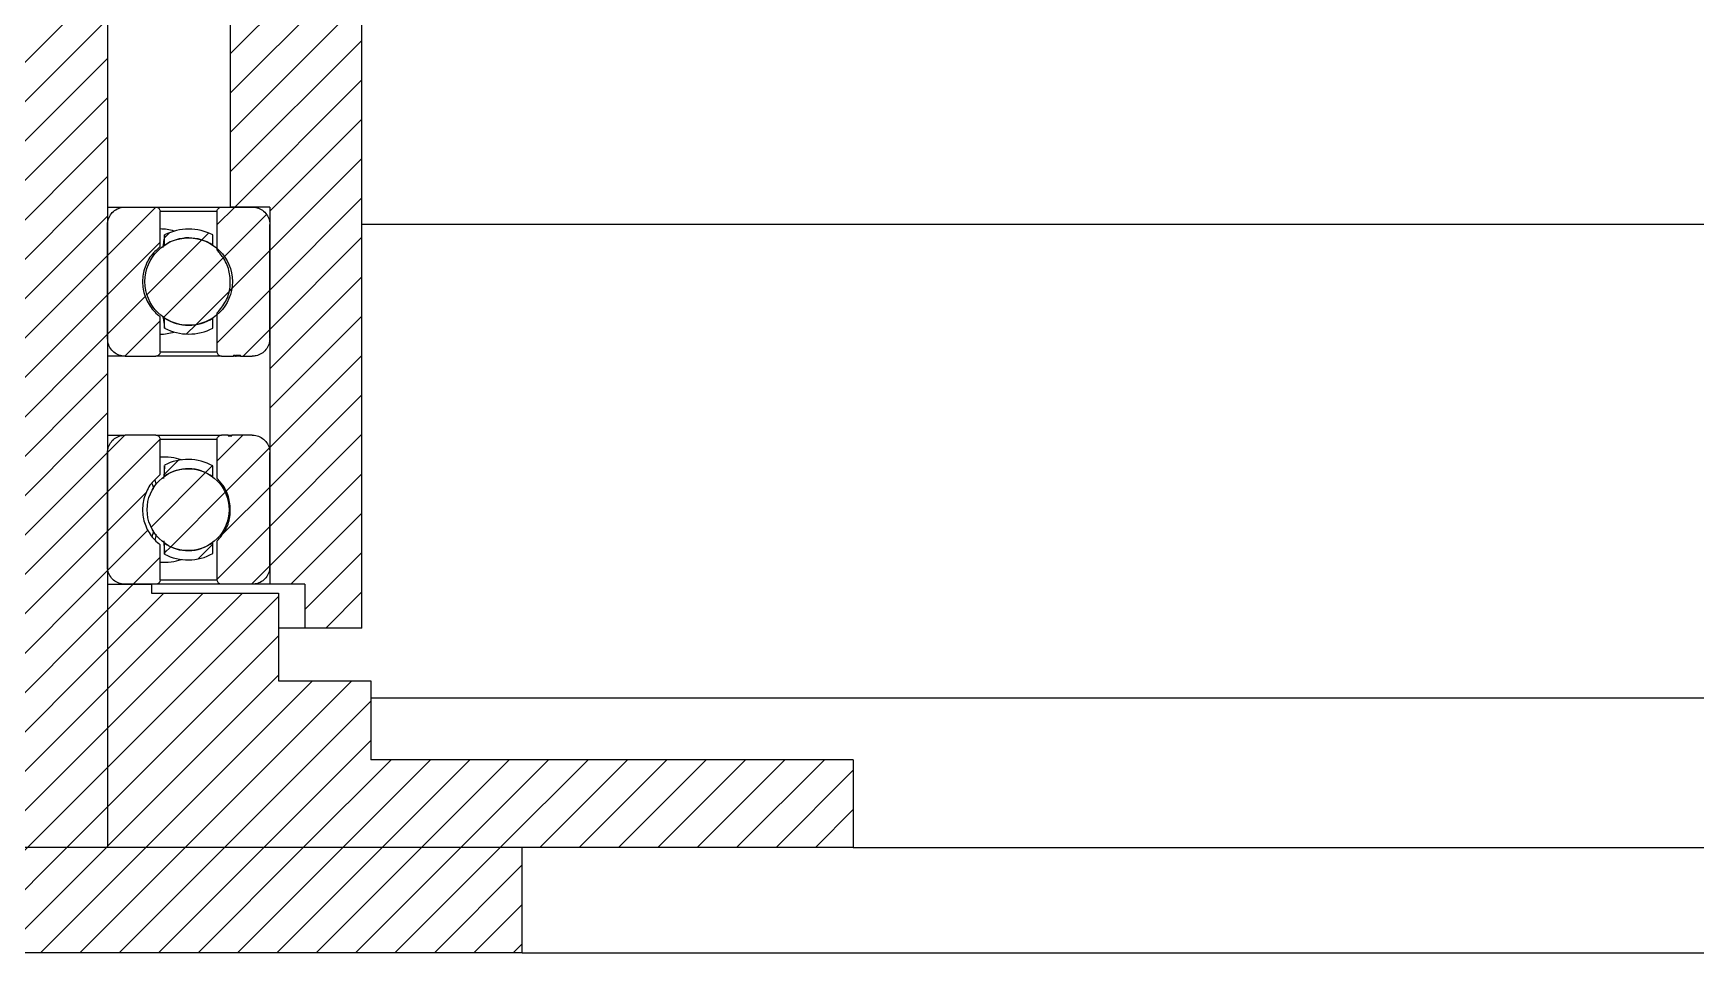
# Model space of a CAD drawing. Header units: millimetres. Extents: x -816 to 2660, y 734 to 4049.
# Drawn here: x 983.3 to 1172.7, y 3521 to 3625.8 of the extents above; entities that cross this region are included whole.
import ezdxf

# ---------------------------------------------------------------- set-up
doc = ezdxf.new("R2010")
doc.units = ezdxf.units.MM

msp = doc.modelspace()

# ---------------------------------------------------------------- hatches: boundary and pattern name
at = {"linetype": 'Continuous', "lineweight": 18}
h = msp.add_hatch(dxfattribs=at)
h.set_pattern_fill('ANSI31', style=0)
h.paths.add_polyline_path([(956.72, 3533), (991.72, 3533), (991.72, 3709), (982.22, 3709), (982.22, 3669), (966.22, 3669), (966.22, 3709), (956.72, 3709)], flags=0)
h = msp.add_hatch(dxfattribs=at)
h.set_pattern_fill('ANSI31', style=0)
h.paths.add_polyline_path([(1005.72, 3606), (1010.22, 3606), (1010.22, 3563), (1014.22, 3563), (1014.22, 3558), (1020.72, 3558), (1020.72, 3628), (1017.72, 3628), (1017.72, 3678), (1010.22, 3678), (1010.22, 3635), (1005.72, 3635)], flags=0)
h = msp.add_hatch(dxfattribs=at)
h.set_pattern_fill('ANSI31', style=0)
edge = h.paths.add_edge_path(flags=0)
edge.add_line((991.72, 3604), (991.72, 3591))
edge.add_spline(control_points=[(991.72, 3591), (991.72, 3590.75), (991.77, 3590.5), (991.86, 3590.27), (991.94, 3590.06), (992.06, 3589.86), (992.2, 3589.69), (992.35, 3589.52), (992.52, 3589.38), (992.72, 3589.27), (992.91, 3589.15), (993.13, 3589.07), (993.35, 3589.03), (993.47, 3589.01), (993.6, 3589), (993.72, 3589)], knot_values=[0, 0, 0, 0, 0.000738, 0.000738, 0.000738, 0.001407, 0.001407, 0.001407, 0.002077, 0.002077, 0.002077, 0.002746, 0.002746, 0.002746, 0.003119, 0.003119, 0.003119, 0.003119], weights=[1, 1, 1, 1, 1, 1, 1, 1, 1, 1, 1, 1, 1, 1, 1, 1], degree=3, periodic=0)
edge.add_line((993.72, 3589), (997.22, 3589))
edge.add_spline(control_points=[(997.22, 3589), (997.27, 3589), (997.31, 3589), (997.35, 3589.01), (997.41, 3589.03), (997.46, 3589.05), (997.51, 3589.09), (997.55, 3589.12), (997.59, 3589.16), (997.63, 3589.2), (997.66, 3589.25), (997.68, 3589.3), (997.7, 3589.35), (997.71, 3589.4), (997.72, 3589.45), (997.72, 3589.5)], knot_values=[0.000813, 0.000813, 0.000813, 0.000813, 0.00095, 0.00095, 0.00095, 0.001119, 0.001119, 0.001119, 0.001289, 0.001289, 0.001289, 0.001458, 0.001458, 0.001458, 0.001602, 0.001602, 0.001602, 0.001602], weights=[1, 1, 1, 1, 1, 1, 1, 1, 1, 1, 1, 1, 1, 1, 1, 1], degree=3, periodic=0)
edge.add_line((997.72, 3589.5), (997.72, 3593.5))
edge.add_spline(control_points=[(997.72, 3593.5), (997.5, 3593.66), (997.29, 3593.85), (997.09, 3594.05), (996.71, 3594.46), (996.39, 3594.94), (996.16, 3595.45), (995.93, 3595.96), (995.79, 3596.52), (995.74, 3597.07), (995.69, 3597.63), (995.74, 3598.2), (995.88, 3598.75), (996.02, 3599.29), (996.25, 3599.81), (996.57, 3600.28), (996.88, 3600.74), (997.27, 3601.16), (997.72, 3601.5)], knot_values=[0, 0, 0, 0, 0.000838, 0.000838, 0.000838, 0.002535, 0.002535, 0.002535, 0.004232, 0.004232, 0.004232, 0.00593, 0.00593, 0.00593, 0.007627, 0.007627, 0.007627, 0.009323, 0.009323, 0.009323, 0.009323], weights=[1, 1, 1, 1, 1, 1, 1, 1, 1, 1, 1, 1, 1, 1, 1, 1, 1, 1, 1], degree=3, periodic=0)
edge.add_line((997.72, 3601.5), (997.72, 3605.5))
edge.add_spline(control_points=[(997.72, 3605.5), (997.72, 3605.52), (997.72, 3605.55), (997.71, 3605.57), (997.71, 3605.63), (997.69, 3605.68), (997.66, 3605.73), (997.63, 3605.78), (997.6, 3605.83), (997.56, 3605.86), (997.52, 3605.9), (997.47, 3605.93), (997.42, 3605.96), (997.37, 3605.98), (997.31, 3605.99), (997.25, 3605.99), (997.24, 3606), (997.23, 3606), (997.22, 3606)], knot_values=[0.000025, 0.000025, 0.000025, 0.000025, 0.000103, 0.000103, 0.000103, 0.000272, 0.000272, 0.000272, 0.000442, 0.000442, 0.000442, 0.000611, 0.000611, 0.000611, 0.00078, 0.00078, 0.00078, 0.000813, 0.000813, 0.000813, 0.000813], weights=[1, 1, 1, 1, 1, 1, 1, 1, 1, 1, 1, 1, 1, 1, 1, 1, 1, 1, 1], degree=3, periodic=0)
edge.add_line((997.22, 3606), (993.72, 3606))
edge.add_spline(control_points=[(993.72, 3606), (993.57, 3606), (993.42, 3605.98), (993.28, 3605.95), (993.06, 3605.9), (992.85, 3605.81), (992.66, 3605.69), (992.47, 3605.57), (992.3, 3605.42), (992.16, 3605.25), (992.02, 3605.07), (991.91, 3604.87), (991.83, 3604.66), (991.76, 3604.45), (991.72, 3604.22), (991.72, 3604)], knot_values=[0.002307, 0.002307, 0.002307, 0.002307, 0.002746, 0.002746, 0.002746, 0.003416, 0.003416, 0.003416, 0.004085, 0.004085, 0.004085, 0.004755, 0.004755, 0.004755, 0.005424, 0.005424, 0.005424, 0.005424], weights=[1, 1, 1, 1, 1, 1, 1, 1, 1, 1, 1, 1, 1, 1, 1, 1], degree=3, periodic=0)
h = msp.add_hatch(dxfattribs=at)
h.set_pattern_fill('ANSI31', style=0)
edge = h.paths.add_edge_path(flags=0)
edge.add_spline(control_points=[(1004.72, 3606), (1004.68, 3606), (1004.63, 3605.99), (1004.59, 3605.98), (1004.53, 3605.96), (1004.48, 3605.94), (1004.43, 3605.91), (1004.39, 3605.87), (1004.35, 3605.83), (1004.31, 3605.79), (1004.28, 3605.74), (1004.26, 3605.69), (1004.24, 3605.64), (1004.23, 3605.59), (1004.22, 3605.54), (1004.22, 3605.5)], knot_values=[0.000813, 0.000813, 0.000813, 0.000813, 0.00095, 0.00095, 0.00095, 0.001119, 0.001119, 0.001119, 0.001289, 0.001289, 0.001289, 0.001458, 0.001458, 0.001458, 0.001602, 0.001602, 0.001602, 0.001602], weights=[1, 1, 1, 1, 1, 1, 1, 1, 1, 1, 1, 1, 1, 1, 1, 1], degree=3, periodic=0)
edge.add_line((1004.22, 3605.5), (1004.22, 3601.07))
edge.add_spline(control_points=[(1004.22, 3601.07), (1004.51, 3600.79), (1004.76, 3600.47), (1004.97, 3600.13), (1005.27, 3599.65), (1005.48, 3599.12), (1005.6, 3598.57), (1005.72, 3598.02), (1005.75, 3597.45), (1005.68, 3596.89), (1005.62, 3596.34), (1005.45, 3595.79), (1005.2, 3595.28), (1004.96, 3594.78), (1004.62, 3594.32), (1004.22, 3593.93)], knot_values=[0, 0, 0, 0, 0.001204, 0.001204, 0.001204, 0.002895, 0.002895, 0.002895, 0.004586, 0.004586, 0.004586, 0.006276, 0.006276, 0.006276, 0.007967, 0.007967, 0.007967, 0.007967], weights=[1, 1, 1, 1, 1, 1, 1, 1, 1, 1, 1, 1, 1, 1, 1, 1], degree=3, periodic=0)
edge.add_line((1004.22, 3593.93), (1004.22, 3589.5))
edge.add_spline(control_points=[(1004.22, 3589.5), (1004.22, 3589.47), (1004.22, 3589.44), (1004.23, 3589.42), (1004.24, 3589.36), (1004.25, 3589.31), (1004.28, 3589.26), (1004.31, 3589.21), (1004.34, 3589.16), (1004.38, 3589.13), (1004.42, 3589.09), (1004.47, 3589.06), (1004.52, 3589.04), (1004.58, 3589.01), (1004.63, 3589), (1004.69, 3589), (1004.7, 3589), (1004.71, 3589), (1004.72, 3589)], knot_values=[0.000025, 0.000025, 0.000025, 0.000025, 0.000103, 0.000103, 0.000103, 0.000272, 0.000272, 0.000272, 0.000442, 0.000442, 0.000442, 0.000611, 0.000611, 0.000611, 0.00078, 0.00078, 0.00078, 0.000813, 0.000813, 0.000813, 0.000813], weights=[1, 1, 1, 1, 1, 1, 1, 1, 1, 1, 1, 1, 1, 1, 1, 1, 1, 1, 1], degree=3, periodic=0)
edge.add_line((1004.72, 3589), (1006.1, 3589))
edge.add_line((1006.1, 3589), (1006.1, 3589.1))
edge.add_line((1006.1, 3589.1), (1006.3, 3589.1))
edge.add_line((1006.3, 3589.1), (1006.3, 3589))
edge.add_line((1006.3, 3589), (1006.4, 3589))
edge.add_line((1006.4, 3589), (1006.4, 3589.1))
edge.add_line((1006.4, 3589.1), (1006.87, 3589.1))
edge.add_line((1006.87, 3589.1), (1006.87, 3589))
edge.add_line((1006.87, 3589), (1008.22, 3589))
edge.add_spline(control_points=[(1008.22, 3589), (1008.37, 3589), (1008.52, 3589.01), (1008.66, 3589.04), (1008.88, 3589.09), (1009.09, 3589.18), (1009.28, 3589.3), (1009.47, 3589.42), (1009.64, 3589.57), (1009.78, 3589.75), (1009.92, 3589.92), (1010.03, 3590.12), (1010.11, 3590.33), (1010.18, 3590.55), (1010.22, 3590.77), (1010.22, 3591)], knot_values=[0.003165, 0.003165, 0.003165, 0.003165, 0.003612, 0.003612, 0.003612, 0.004292, 0.004292, 0.004292, 0.004973, 0.004973, 0.004973, 0.005653, 0.005653, 0.005653, 0.006333, 0.006333, 0.006333, 0.006333], weights=[1, 1, 1, 1, 1, 1, 1, 1, 1, 1, 1, 1, 1, 1, 1, 1], degree=3, periodic=0)
edge.add_line((1010.22, 3591), (1010.22, 3604))
edge.add_spline(control_points=[(1010.22, 3604), (1010.22, 3604.07), (1010.22, 3604.14), (1010.21, 3604.21), (1010.19, 3604.43), (1010.12, 3604.65), (1010.03, 3604.85), (1009.93, 3605.05), (1009.8, 3605.24), (1009.64, 3605.4), (1009.48, 3605.56), (1009.3, 3605.7), (1009.1, 3605.79), (1008.9, 3605.89), (1008.67, 3605.96), (1008.45, 3605.98), (1008.38, 3605.99), (1008.3, 3606), (1008.22, 3606)], knot_values=[0, 0, 0, 0, 0.000211, 0.000211, 0.000211, 0.000891, 0.000891, 0.000891, 0.001571, 0.001571, 0.001571, 0.002252, 0.002252, 0.002252, 0.002932, 0.002932, 0.002932, 0.003165, 0.003165, 0.003165, 0.003165], weights=[1, 1, 1, 1, 1, 1, 1, 1, 1, 1, 1, 1, 1, 1, 1, 1, 1, 1, 1], degree=3, periodic=0)
edge.add_line((1008.22, 3606), (1004.72, 3606))
h = msp.add_hatch(dxfattribs=at)
h.set_pattern_fill('ANSI31', style=0)
edge = h.paths.add_edge_path(flags=0)
edge.add_arc((1000.97, 3597.5), 4.98, 0, 360)
h = msp.add_hatch(dxfattribs=at)
h.set_pattern_fill('ANSI31', style=0)
edge = h.paths.add_edge_path(flags=0)
edge.add_line((998.22, 3602.81), (998.22, 3601.65))
edge.add_arc((1000.97, 3597.5), 4.98, 56.4329, 123.466, ccw=False)
edge.add_line((1003.72, 3601.65), (1003.72, 3602.81))
edge.add_arc((1000.97, 3597.5), 5.98, 62.5998, 117.3213)
h = msp.add_hatch(dxfattribs=at)
h.set_pattern_fill('ANSI31', style=0)
edge = h.paths.add_edge_path(flags=0)
edge.add_line((1003.72, 3592.18), (1003.72, 3593.35))
edge.add_arc((1000.97, 3597.5), 4.98, 236.534, 303.5671, ccw=False)
edge.add_line((998.22, 3593.34), (998.22, 3592.18))
edge.add_arc((1000.97, 3597.5), 5.98, 242.6787, 297.4002)
h = msp.add_hatch(dxfattribs=at)
h.set_pattern_fill('ANSI31', style=0)
edge = h.paths.add_edge_path(flags=0)
edge.add_line((991.72, 3578), (991.72, 3565))
edge.add_spline(control_points=[(991.72, 3565), (991.72, 3564.93), (991.72, 3564.86), (991.73, 3564.79), (991.76, 3564.56), (991.82, 3564.34), (991.91, 3564.14), (992.01, 3563.94), (992.14, 3563.75), (992.3, 3563.59), (992.46, 3563.43), (992.64, 3563.3), (992.84, 3563.2), (993.05, 3563.1), (993.27, 3563.04), (993.49, 3563.01), (993.57, 3563), (993.64, 3563), (993.72, 3563)], knot_values=[0, 0, 0, 0, 0.000211, 0.000211, 0.000211, 0.000891, 0.000891, 0.000891, 0.001571, 0.001571, 0.001571, 0.002252, 0.002252, 0.002252, 0.002932, 0.002932, 0.002932, 0.003165, 0.003165, 0.003165, 0.003165], weights=[1, 1, 1, 1, 1, 1, 1, 1, 1, 1, 1, 1, 1, 1, 1, 1, 1, 1, 1], degree=3, periodic=0)
edge.add_line((993.72, 3563), (997.22, 3563))
edge.add_spline(control_points=[(997.22, 3563), (997.27, 3563), (997.31, 3563), (997.35, 3563.01), (997.41, 3563.03), (997.46, 3563.05), (997.51, 3563.09), (997.55, 3563.12), (997.59, 3563.16), (997.63, 3563.2), (997.66, 3563.25), (997.68, 3563.3), (997.7, 3563.35), (997.71, 3563.4), (997.72, 3563.45), (997.72, 3563.5)], knot_values=[0.000813, 0.000813, 0.000813, 0.000813, 0.00095, 0.00095, 0.00095, 0.001119, 0.001119, 0.001119, 0.001289, 0.001289, 0.001289, 0.001458, 0.001458, 0.001458, 0.001602, 0.001602, 0.001602, 0.001602], weights=[1, 1, 1, 1, 1, 1, 1, 1, 1, 1, 1, 1, 1, 1, 1, 1], degree=3, periodic=0)
edge.add_line((997.72, 3563.5), (997.72, 3567.5))
edge.add_spline(control_points=[(997.72, 3567.5), (997.5, 3567.66), (997.29, 3567.85), (997.09, 3568.05), (996.71, 3568.46), (996.39, 3568.94), (996.16, 3569.45), (995.93, 3569.96), (995.79, 3570.52), (995.74, 3571.07), (995.69, 3571.63), (995.74, 3572.2), (995.88, 3572.75), (996.02, 3573.29), (996.25, 3573.81), (996.57, 3574.28), (996.88, 3574.74), (997.27, 3575.16), (997.72, 3575.5)], knot_values=[0, 0, 0, 0, 0.000838, 0.000838, 0.000838, 0.002535, 0.002535, 0.002535, 0.004232, 0.004232, 0.004232, 0.00593, 0.00593, 0.00593, 0.007627, 0.007627, 0.007627, 0.009323, 0.009323, 0.009323, 0.009323], weights=[1, 1, 1, 1, 1, 1, 1, 1, 1, 1, 1, 1, 1, 1, 1, 1, 1, 1, 1], degree=3, periodic=0)
edge.add_line((997.72, 3575.5), (997.72, 3579.5))
edge.add_spline(control_points=[(997.72, 3579.5), (997.72, 3579.52), (997.72, 3579.55), (997.71, 3579.57), (997.71, 3579.63), (997.69, 3579.68), (997.66, 3579.73), (997.63, 3579.78), (997.6, 3579.83), (997.56, 3579.86), (997.52, 3579.9), (997.47, 3579.93), (997.42, 3579.96), (997.37, 3579.98), (997.31, 3579.99), (997.25, 3579.99), (997.24, 3580), (997.23, 3580), (997.22, 3580)], knot_values=[0.000025, 0.000025, 0.000025, 0.000025, 0.000103, 0.000103, 0.000103, 0.000272, 0.000272, 0.000272, 0.000442, 0.000442, 0.000442, 0.000611, 0.000611, 0.000611, 0.00078, 0.00078, 0.00078, 0.000813, 0.000813, 0.000813, 0.000813], weights=[1, 1, 1, 1, 1, 1, 1, 1, 1, 1, 1, 1, 1, 1, 1, 1, 1, 1, 1], degree=3, periodic=0)
edge.add_line((997.22, 3580), (993.72, 3580))
edge.add_spline(control_points=[(993.72, 3580), (993.57, 3580), (993.42, 3579.98), (993.28, 3579.95), (993.06, 3579.9), (992.85, 3579.81), (992.66, 3579.69), (992.47, 3579.57), (992.3, 3579.42), (992.16, 3579.25), (992.02, 3579.07), (991.91, 3578.87), (991.83, 3578.66), (991.76, 3578.45), (991.72, 3578.22), (991.72, 3578)], knot_values=[0.003165, 0.003165, 0.003165, 0.003165, 0.003612, 0.003612, 0.003612, 0.004292, 0.004292, 0.004292, 0.004973, 0.004973, 0.004973, 0.005653, 0.005653, 0.005653, 0.006333, 0.006333, 0.006333, 0.006333], weights=[1, 1, 1, 1, 1, 1, 1, 1, 1, 1, 1, 1, 1, 1, 1, 1], degree=3, periodic=0)
h = msp.add_hatch(dxfattribs=at)
h.set_pattern_fill('ANSI31', style=0)
edge = h.paths.add_edge_path(flags=0)
edge.add_spline(control_points=[(1004.22, 3563.5), (1004.22, 3563.47), (1004.22, 3563.44), (1004.23, 3563.42), (1004.24, 3563.36), (1004.25, 3563.31), (1004.28, 3563.26), (1004.31, 3563.21), (1004.34, 3563.16), (1004.38, 3563.13), (1004.42, 3563.09), (1004.47, 3563.06), (1004.52, 3563.04), (1004.58, 3563.01), (1004.63, 3563), (1004.69, 3563), (1004.7, 3563), (1004.71, 3563), (1004.72, 3563)], knot_values=[0.000025, 0.000025, 0.000025, 0.000025, 0.000103, 0.000103, 0.000103, 0.000272, 0.000272, 0.000272, 0.000442, 0.000442, 0.000442, 0.000611, 0.000611, 0.000611, 0.00078, 0.00078, 0.00078, 0.000813, 0.000813, 0.000813, 0.000813], weights=[1, 1, 1, 1, 1, 1, 1, 1, 1, 1, 1, 1, 1, 1, 1, 1, 1, 1, 1], degree=3, periodic=0)
edge.add_line((1004.72, 3563), (1008.22, 3563))
edge.add_spline(control_points=[(1008.22, 3563), (1008.37, 3563), (1008.52, 3563.01), (1008.66, 3563.04), (1008.88, 3563.09), (1009.09, 3563.18), (1009.28, 3563.3), (1009.47, 3563.42), (1009.64, 3563.57), (1009.78, 3563.75), (1009.92, 3563.92), (1010.03, 3564.12), (1010.11, 3564.33), (1010.18, 3564.55), (1010.22, 3564.77), (1010.22, 3565)], knot_values=[0.003165, 0.003165, 0.003165, 0.003165, 0.003612, 0.003612, 0.003612, 0.004292, 0.004292, 0.004292, 0.004973, 0.004973, 0.004973, 0.005653, 0.005653, 0.005653, 0.006333, 0.006333, 0.006333, 0.006333], weights=[1, 1, 1, 1, 1, 1, 1, 1, 1, 1, 1, 1, 1, 1, 1, 1], degree=3, periodic=0)
edge.add_line((1010.22, 3565), (1010.22, 3578))
edge.add_spline(control_points=[(1010.22, 3578), (1010.22, 3578.07), (1010.22, 3578.14), (1010.21, 3578.21), (1010.19, 3578.43), (1010.12, 3578.65), (1010.03, 3578.85), (1009.93, 3579.05), (1009.8, 3579.24), (1009.64, 3579.4), (1009.48, 3579.56), (1009.3, 3579.7), (1009.1, 3579.79), (1008.9, 3579.89), (1008.67, 3579.96), (1008.45, 3579.98), (1008.38, 3579.99), (1008.3, 3580), (1008.22, 3580)], knot_values=[0, 0, 0, 0, 0.000211, 0.000211, 0.000211, 0.000891, 0.000891, 0.000891, 0.001571, 0.001571, 0.001571, 0.002252, 0.002252, 0.002252, 0.002932, 0.002932, 0.002932, 0.003165, 0.003165, 0.003165, 0.003165], weights=[1, 1, 1, 1, 1, 1, 1, 1, 1, 1, 1, 1, 1, 1, 1, 1, 1, 1, 1], degree=3, periodic=0)
edge.add_line((1008.22, 3580), (1005.88, 3580))
edge.add_line((1005.88, 3580), (1005.88, 3579.9))
edge.add_line((1005.88, 3579.9), (1005.47, 3579.9))
edge.add_line((1005.47, 3579.9), (1005.47, 3580))
edge.add_line((1005.47, 3580), (1004.72, 3580))
edge.add_spline(control_points=[(1004.72, 3580), (1004.68, 3580), (1004.63, 3579.99), (1004.59, 3579.98), (1004.53, 3579.96), (1004.48, 3579.94), (1004.43, 3579.91), (1004.39, 3579.87), (1004.35, 3579.83), (1004.31, 3579.79), (1004.28, 3579.74), (1004.26, 3579.69), (1004.24, 3579.64), (1004.23, 3579.59), (1004.22, 3579.54), (1004.22, 3579.5)], knot_values=[0.000813, 0.000813, 0.000813, 0.000813, 0.00095, 0.00095, 0.00095, 0.001119, 0.001119, 0.001119, 0.001289, 0.001289, 0.001289, 0.001458, 0.001458, 0.001458, 0.001602, 0.001602, 0.001602, 0.001602], weights=[1, 1, 1, 1, 1, 1, 1, 1, 1, 1, 1, 1, 1, 1, 1, 1], degree=3, periodic=0)
edge.add_line((1004.22, 3579.5), (1004.22, 3575.07))
edge.add_spline(control_points=[(1004.22, 3575.07), (1004.51, 3574.79), (1004.76, 3574.47), (1004.97, 3574.13), (1005.27, 3573.65), (1005.48, 3573.12), (1005.6, 3572.57), (1005.72, 3572.02), (1005.75, 3571.45), (1005.68, 3570.89), (1005.62, 3570.34), (1005.45, 3569.79), (1005.2, 3569.28), (1004.96, 3568.78), (1004.62, 3568.32), (1004.22, 3567.93)], knot_values=[0, 0, 0, 0, 0.001204, 0.001204, 0.001204, 0.002895, 0.002895, 0.002895, 0.004586, 0.004586, 0.004586, 0.006276, 0.006276, 0.006276, 0.007967, 0.007967, 0.007967, 0.007967], weights=[1, 1, 1, 1, 1, 1, 1, 1, 1, 1, 1, 1, 1, 1, 1, 1], degree=3, periodic=0)
edge.add_line((1004.22, 3567.93), (1004.22, 3563.5))
h = msp.add_hatch(dxfattribs=at)
h.set_pattern_fill('ANSI31', style=0)
edge = h.paths.add_edge_path(flags=0)
edge.add_arc((1000.91, 3571.5), 4.67, 0, 360)
h = msp.add_hatch(dxfattribs=at)
h.set_pattern_fill('ANSI31', style=0)
edge = h.paths.add_edge_path(flags=0)
edge.add_line((998.22, 3576.55), (998.22, 3575.31))
edge.add_arc((1000.91, 3571.5), 4.67, 53.0289, 125.168, ccw=False)
edge.add_line((1003.72, 3575.23), (1003.72, 3576.49))
edge.add_arc((1000.91, 3571.5), 5.73, 60.6342, 118.0111)
h = msp.add_hatch(dxfattribs=at)
h.set_pattern_fill('ANSI31', style=0)
edge = h.paths.add_edge_path(flags=0)
edge.add_line((1003.72, 3566.5), (1003.72, 3567.76))
edge.add_arc((1000.91, 3571.5), 4.67, 234.832, 306.9711, ccw=False)
edge.add_line((998.22, 3567.68), (998.22, 3566.44))
edge.add_arc((1000.91, 3571.5), 5.73, 241.9889, 299.3658)
h = msp.add_hatch(dxfattribs=at)
h.set_pattern_fill('ANSI31', style=0)
h.paths.add_polyline_path([(1076.72, 3533), (1076.72, 3543), (1021.72, 3543), (1021.72, 3552), (1011.22, 3552), (1011.22, 3562), (996.72, 3562), (996.72, 3563), (991.72, 3563), (991.72, 3533)], flags=0)
h = msp.add_hatch(dxfattribs=at)
h.set_pattern_fill('ANSI31', style=0)
h.paths.add_polyline_path([(909.46, 3521), (1038.98, 3521), (1038.98, 3533), (909.46, 3533)], flags=0)

# ---------------------------------------------------------------- linework, layer by layer
at = {"color": 7, "linetype": 'Continuous', "lineweight": 25}
for p, q in [((991.72, 3709), (991.72, 3533)), ((1005.72, 3635), (1005.72, 3606)), ((1020.72, 3558), (1020.72, 3628)), ((991.72, 3606), (993.72, 3606)), ((993.72, 3606), (997.22, 3606)), ((997.34, 3606), (1004.72, 3606)), ((1004.72, 3606), (1008.22, 3606)), ((1010.22, 3606), (1005.72, 3606)), ((1010.22, 3606), (1010.22, 3563)), ((997.72, 3601.5), (997.72, 3605.5)), ((1004.22, 3601.07), (1004.22, 3605.5)), ((991.72, 3591), (991.72, 3604)), ((998.22, 3601.65), (998.22, 3602.81)), ((1003.72, 3601.65), (1003.72, 3602.81)), ((1010.22, 3591), (1010.22, 3604)), ((1421.18, 3604), (1020.72, 3604)), ((997.72, 3589.5), (997.72, 3593.5)), ((998.22, 3592.18), (998.22, 3593.34)), ((1003.72, 3592.18), (1003.72, 3593.35)), ((1004.22, 3589.5), (1004.22, 3593.93)), ((993.72, 3589), (991.72, 3589)), ((993.72, 3589), (997.22, 3589)), ((1004.72, 3589), (997.33, 3589)), ((1003.45, 3589), (1003.45, 3588.98)), ((1003.65, 3589), (1003.65, 3588.98)), ((1004.03, 3589), (1004.03, 3588.98)), ((1004.72, 3589), (1006.1, 3589)), ((1005.61, 3589), (1005.61, 3588.98)), ((1006.1, 3589.1), (1006.3, 3589.1)), ((1006.1, 3589.1), (1006.1, 3589)), ((1006.1, 3589.1), (1006.1, 3589)), ((1006.3, 3589), (1006.1, 3589)), ((1006.1, 3589), (1006.1, 3589)), ((1006.3, 3589), (1006.3, 3589.1)), ((1006.3, 3589), (1006.4, 3589)), ((1006.4, 3589.1), (1006.87, 3589.1)), ((1006.4, 3589.1), (1006.4, 3589)), ((1006.87, 3589), (1006.4, 3589)), ((1006.87, 3589), (1006.87, 3589.1)), ((1006.87, 3589), (1008.22, 3589)), ((991.72, 3580), (993.72, 3580)), ((997.22, 3580), (993.72, 3580)), ((997.34, 3580), (1004.72, 3580)), ((997.72, 3575.5), (997.72, 3579.5)), ((1004.22, 3575.07), (1004.22, 3579.5)), ((1005.47, 3580), (1004.72, 3580)), ((1005.47, 3580), (1005.47, 3579.9)), ((1005.47, 3580), (1005.88, 3580)), ((1005.47, 3579.9), (1005.88, 3579.9)), ((1005.88, 3579.9), (1005.88, 3580)), ((1008.22, 3580), (1005.88, 3580)), ((991.72, 3565), (991.72, 3578)), ((1010.22, 3565), (1010.22, 3578)), ((998.22, 3575.31), (998.22, 3576.55)), ((1003.72, 3575.23), (1003.72, 3576.49)), ((997.27, 3574.42), (997.15, 3574.89)), ((997.72, 3563.5), (997.72, 3567.5)), ((998.22, 3566.44), (998.22, 3567.68)), ((1003.72, 3566.5), (1003.72, 3567.76)), ((1004.22, 3563.5), (1004.22, 3567.93)), ((991.72, 3563), (991.72, 3533)), ((991.72, 3563), (996.72, 3563)), ((997.22, 3563), (993.72, 3563)), ((996.72, 3563), (996.72, 3562)), ((1004.72, 3563), (997.22, 3563)), ((1008.22, 3563), (1004.72, 3563)), ((1010.22, 3563), (1008.38, 3563)), ((1014.22, 3563), (1010.22, 3563)), ((1014.22, 3563), (1014.22, 3558)), ((996.72, 3562), (1011.22, 3562)), ((1011.22, 3562), (1011.22, 3552)), ((1014.22, 3558), (1011.22, 3558)), ((1020.72, 3558), (1014.22, 3558)), ((1011.22, 3552), (1021.72, 3552)), ((1021.72, 3552), (1021.72, 3543)), ((1468.22, 3550), (1021.72, 3550)), ((1076.72, 3543), (1021.72, 3543)), ((1076.72, 3543), (1076.72, 3533)), ((1038.98, 3533), (909.46, 3533)), ((991.72, 3533), (956.72, 3533)), ((1076.72, 3533), (991.72, 3533)), ((1038.98, 3521), (1038.98, 3533)), ((1076.72, 3533), (1279.2, 3533)), ((1038.98, 3521), (909.46, 3521)), ((1038.98, 3521), (1279.2, 3521))]:
    msp.add_line(p, q, dxfattribs=at)
at = {"color": 8, "linetype": 'Continuous', "lineweight": 25}
for p, q in [((1004.22, 3605.5), (997.76, 3605.5)), ((997.72, 3589.5), (1004.22, 3589.5)), ((1004.22, 3579.5), (997.72, 3579.5)), ((997.72, 3563.5), (1004.22, 3563.5))]:
    msp.add_line(p, q, dxfattribs=at)
at = {"color": 7, "linetype": 'Continuous', "lineweight": 25}
for centre, radius in [((1000.97, 3597.5), 4.98), ((1000.91, 3571.5), 4.67)]:
    msp.add_circle(centre, radius, dxfattribs=at)
for centre, radius, start, end in [((997.6, 3597.5), 6, 73.4383, 88.8951), ((1000.97, 3597.5), 5.98, 62.5998, 117.3213), ((1000.97, 3597.5), 4.98, 56.4329, 123.466), ((1000.97, 3597.5), 4.98, 236.534, 303.5671), ((997.6, 3597.5), 6, 271.1049, 286.5617), ((1000.97, 3597.5), 5.98, 242.6787, 297.4002), ((998.23, 3571.5), 6, 71.1921, 94.8342), ((1000.91, 3571.5), 5.73, 60.6342, 118.0111), ((1000.91, 3571.5), 4.67, 53.0289, 125.168), ((1000.91, 3571.5), 4.67, 234.832, 306.9711), ((1000.91, 3571.5), 5.73, 241.9889, 299.3658), ((998.23, 3571.5), 6, 265.1658, 288.8079)]:
    msp.add_arc(centre, radius, start, end, dxfattribs=at)
for points, knots in [([(991.72, 3604), (991.74, 3604.22), (991.79, 3604.67), (992.13, 3605.27), (992.64, 3605.72), (993.2, 3605.96), (993.57, 3605.99), (993.72, 3606)], [0, 0, 0, 0, 0.214636, 0.429326, 0.644023, 0.858714, 1, 1, 1, 1]), ([(997.22, 3606), (997.23, 3606), (997.3, 3605.99), (997.42, 3605.96), (997.56, 3605.87), (997.67, 3605.74), (997.72, 3605.6), (997.72, 3605.52), (997.72, 3605.5)], [0, 0, 0, 0, 0.041937, 0.256613, 0.471281, 0.685934, 0.900568, 1, 1, 1, 1]), ([(1004.22, 3605.5), (1004.22, 3605.54), (1004.23, 3605.65), (1004.31, 3605.79), (1004.43, 3605.91), (1004.57, 3605.98), (1004.68, 3605.99), (1004.72, 3606)], [0, 0, 0, 0, 0.182831, 0.397483, 0.612168, 0.826845, 1, 1, 1, 1]), ([(1008.22, 3606), (1008.3, 3605.99), (1008.6, 3605.98), (1009.11, 3605.83), (1009.67, 3605.43), (1010.06, 3604.87), (1010.21, 3604.36), (1010.22, 3604.07), (1010.22, 3604)], [0, 0, 0, 0, 0.0740642, 0.2887257, 0.5033673, 0.718019, 0.9326683, 1, 1, 1, 1]), ([(998.22, 3602.81), (998.21, 3602.75), (998.2, 3602.6), (998.12, 3602.1), (998.05, 3601.55), (998.03, 3601.4)], [0, 0, 0, 0, 0.342975, 0.815134, 1, 1, 1, 1]), ([(997.72, 3601.5), (997.3, 3601.11), (996.47, 3600.35), (995.79, 3598.76), (995.64, 3597.06), (996.07, 3595.41), (996.86, 3594.21), (997.51, 3593.67), (997.72, 3593.5)], [0, 0, 0, 0, 0.181814, 0.363665, 0.545517, 0.727367, 0.90922, 1, 1, 1, 1]), ([(1004.22, 3593.93), (1004.58, 3594.36), (1005.31, 3595.22), (1005.78, 3596.89), (1005.69, 3598.59), (1005.13, 3600.04), (1004.49, 3600.76), (1004.22, 3601.07)], [0, 0, 0, 0, 0.211965, 0.423966, 0.635969, 0.847966, 1, 1, 1, 1]), ([(998.04, 3593.54), (998.04, 3593.48), (998.1, 3592.96), (998.2, 3592.44), (998.21, 3592.26), (998.22, 3592.18)], [0, 0, 0, 0, 0.065819, 0.601867, 1, 1, 1, 1]), ([(993.72, 3589), (993.6, 3589), (993.25, 3589.02), (992.7, 3589.23), (992.18, 3589.67), (991.8, 3590.28), (991.75, 3590.75), (991.72, 3591)], [0, 0, 0, 0, 0.119882, 0.33463, 0.549367, 0.764111, 1, 1, 1, 1]), ([(1010.22, 3591), (1010.2, 3590.77), (1010.15, 3590.32), (1009.81, 3589.72), (1009.3, 3589.27), (1008.74, 3589.03), (1008.37, 3589.01), (1008.22, 3589)], [0, 0, 0, 0, 0.21463, 0.429331, 0.64402, 0.858712, 1, 1, 1, 1]), ([(997.72, 3589.5), (997.72, 3589.45), (997.71, 3589.34), (997.63, 3589.2), (997.51, 3589.08), (997.37, 3589.01), (997.27, 3589), (997.22, 3589)], [0, 0, 0, 0, 0.18282, 0.397494, 0.612112, 0.826777, 1, 1, 1, 1]), ([(1004.72, 3589), (1004.71, 3589), (1004.64, 3589), (1004.52, 3589.03), (1004.38, 3589.12), (1004.27, 3589.25), (1004.23, 3589.39), (1004.22, 3589.47), (1004.22, 3589.5)], [0, 0, 0, 0, 0.041939, 0.256624, 0.471226, 0.685903, 0.90057, 1, 1, 1, 1]), ([(991.72, 3578), (991.74, 3578.22), (991.79, 3578.67), (992.13, 3579.27), (992.64, 3579.72), (993.2, 3579.96), (993.57, 3579.99), (993.72, 3580)], [0, 0, 0, 0, 0.214632, 0.429322, 0.644023, 0.858713, 1, 1, 1, 1]), ([(997.22, 3580), (997.23, 3580), (997.3, 3579.99), (997.42, 3579.96), (997.56, 3579.87), (997.67, 3579.74), (997.72, 3579.6), (997.72, 3579.52), (997.72, 3579.5)], [0, 0, 0, 0, 0.041937, 0.256606, 0.471272, 0.685938, 0.900569, 1, 1, 1, 1]), ([(1004.22, 3579.5), (1004.22, 3579.54), (1004.23, 3579.65), (1004.31, 3579.79), (1004.43, 3579.91), (1004.57, 3579.98), (1004.68, 3579.99), (1004.72, 3580)], [0, 0, 0, 0, 0.18283, 0.397482, 0.612166, 0.826843, 1, 1, 1, 1]), ([(1008.22, 3580), (1008.3, 3579.99), (1008.6, 3579.98), (1009.11, 3579.83), (1009.67, 3579.43), (1010.06, 3578.87), (1010.21, 3578.36), (1010.22, 3578.07), (1010.22, 3578)], [0, 0, 0, 0, 0.0740643, 0.2887259, 0.5033676, 0.7180234, 0.9326683, 1, 1, 1, 1]), ([(998.22, 3576.55), (998.21, 3576.35), (998.2, 3576.01), (998.15, 3575.34), (998.12, 3575.07)], [0, 0, 0, 0, 0.582862, 1, 1, 1, 1]), ([(997.72, 3575.5), (997.3, 3575.11), (996.47, 3574.35), (995.79, 3572.76), (995.64, 3571.06), (996.07, 3569.41), (996.86, 3568.21), (997.51, 3567.67), (997.72, 3567.5)], [0, 0, 0, 0, 0.181815, 0.363666, 0.545517, 0.727368, 0.909221, 1, 1, 1, 1]), ([(996.98, 3573.85), (996.96, 3573.97), (996.92, 3574.24), (996.84, 3574.42), (996.79, 3574.51)], [0, 0, 0, 0, 0.446588, 1, 1, 1, 1]), ([(1004.22, 3567.93), (1004.58, 3568.36), (1005.31, 3569.22), (1005.78, 3570.89), (1005.69, 3572.59), (1005.13, 3574.04), (1004.49, 3574.76), (1004.22, 3575.07)], [0, 0, 0, 0, 0.211965, 0.423965, 0.635967, 0.847966, 1, 1, 1, 1]), ([(996.81, 3568.47), (996.82, 3568.49), (996.9, 3568.65), (996.94, 3568.91), (996.97, 3569.14)], [0, 0, 0, 0, 0.102715, 1, 1, 1, 1]), ([(997.14, 3568.01), (997.18, 3568.11), (997.24, 3568.3), (997.27, 3568.57), (997.28, 3568.69)], [0, 0, 0, 0, 0.528647, 1, 1, 1, 1]), ([(998.13, 3567.93), (998.14, 3567.73), (998.19, 3567.06), (998.22, 3566.66), (998.22, 3566.45), (998.22, 3566.44)], [0, 0, 0, 0, 0.278443, 0.966859, 1, 1, 1, 1]), ([(993.72, 3563), (993.64, 3563), (993.34, 3563.01), (992.83, 3563.16), (992.27, 3563.56), (991.88, 3564.12), (991.73, 3564.63), (991.72, 3564.93), (991.72, 3565)], [0, 0, 0, 0, 0.074083, 0.288725, 0.503381, 0.718024, 0.932668, 1, 1, 1, 1]), ([(1010.22, 3565), (1010.2, 3564.77), (1010.15, 3564.32), (1009.81, 3563.72), (1009.3, 3563.27), (1008.74, 3563.03), (1008.37, 3563.01), (1008.22, 3563)], [0, 0, 0, 0, 0.21463, 0.429335, 0.64402, 0.858712, 1, 1, 1, 1]), ([(997.72, 3563.5), (997.72, 3563.45), (997.71, 3563.34), (997.63, 3563.2), (997.51, 3563.08), (997.37, 3563.01), (997.27, 3563), (997.22, 3563)], [0, 0, 0, 0, 0.182803, 0.397496, 0.612102, 0.826778, 1, 1, 1, 1]), ([(1004.72, 3563), (1004.71, 3563), (1004.64, 3563), (1004.52, 3563.03), (1004.38, 3563.12), (1004.27, 3563.25), (1004.23, 3563.39), (1004.22, 3563.47), (1004.22, 3563.5)], [0, 0, 0, 0, 0.041939, 0.256625, 0.471239, 0.685902, 0.900569, 1, 1, 1, 1])]:
    msp.add_open_spline(points, degree=3, knots=knots, dxfattribs=at)

doc.saveas('drawing.dxf')
